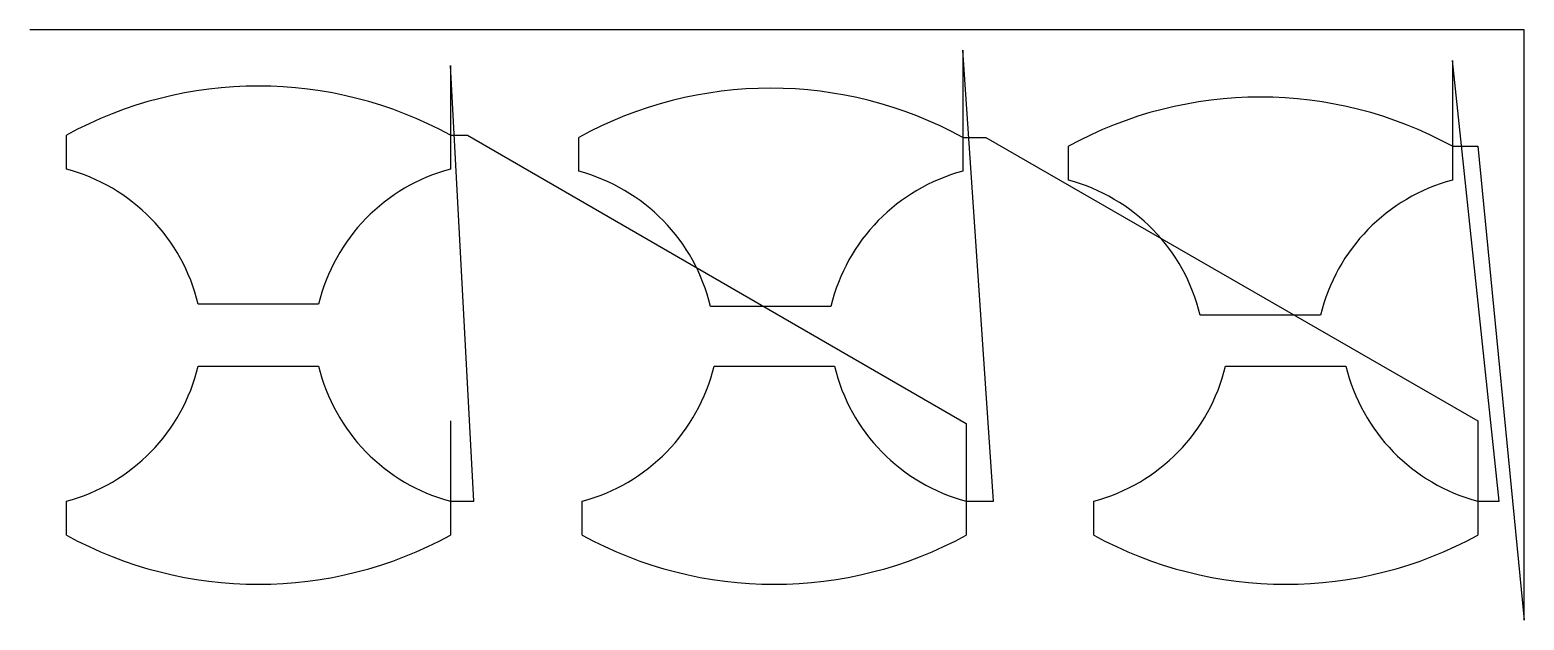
# Model space of a CAD drawing. Header units: metres. Extents: x 0 to 973, y 0 to 384.
import ezdxf

# ---------------------------------------------------------------- set-up
doc = ezdxf.new("R2010")
doc.units = ezdxf.units.M

msp = doc.modelspace()

# ---------------------------------------------------------------- linework, layer by layer
at = {"layer": 'TOOL_0'}
for p, q in [((0.996, 384.089), (-0.004, 384.089)), ((972.668, 384.089), (0.996, 384.089)), ((972.668, 1.003), (972.668, 384.089)), ((627.286, 77.375), (607.234, 370.828)), ((607.234, 370.828), (607.234, 314.128)), ((288.983, 77.374), (273.749, 360.883)), ((273.749, 360.883), (273.749, 315.513)), ((956.512, 77.376), (925.995, 364.2)), ((925.995, 364.2), (925.995, 308.34)), ((23.748, 293.49), (23.748, 315.513)), ((273.748, 315.513), (284.856, 315.513)), ((273.749, 315.513), (273.749, 293.49)), ((284.856, 315.513), (609.552, 128.017)), ((357.233, 292.105), (357.233, 314.128)), ((607.233, 314.128), (622.334, 314.128)), ((607.234, 314.128), (607.234, 292.105)), ((622.334, 314.128), (942.496, 129.675)), ((675.994, 286.317), (675.994, 308.34)), ((925.994, 308.34), (942.484, 308.34)), ((925.995, 308.34), (925.995, 286.317)), ((942.484, 308.34), (972.668, 0.003)), ((187.946, 205.533), (109.551, 205.533)), ((521.431, 204.148), (443.036, 204.148)), ((840.192, 198.36), (761.797, 198.36)), ((109.552, 165.33), (187.947, 165.331)), ((445.354, 165.331), (523.749, 165.332)), ((778.298, 165.332), (856.693, 165.333)), ((273.75, 129.673), (273.75, 77.373)), ((609.552, 128.017), (609.552, 77.374)), ((942.496, 129.675), (942.496, 77.375)), ((23.749, 55.351), (23.75, 77.373)), ((273.749, 77.374), (288.983, 77.374)), ((273.75, 77.373), (273.75, 55.35)), ((359.551, 55.352), (359.552, 77.374)), ((609.551, 77.375), (627.286, 77.375)), ((609.552, 77.374), (609.552, 55.351)), ((692.495, 55.353), (692.496, 77.375)), ((942.495, 77.376), (956.512, 77.376)), ((942.496, 77.375), (942.496, 55.352)), ((972.668, 0.003), (972.668, 1.003)), ((972.668, 1.003), (972.668, 0.003)), ((972.668, 0.003), (972.668, 1.003))]:
    msp.add_line(p, q, dxfattribs=at)
for centre, radius, start, end in [((148.748, 87.533), 260, 61.264318, 118.735682), ((482.233, 86.148), 260, 61.264318, 118.735682), ((800.994, 80.36), 260, 61.264318, 118.735682), ((-7.137, 177.533), 120, 13.493356, 75.085591), ((304.634, 177.533), 120, 104.914409, 166.506644), ((326.348, 176.148), 120, 13.493356, 75.085591), ((638.119, 176.148), 120, 104.914409, 166.506644), ((645.109, 170.36), 120, 13.493356, 75.085591), ((956.88, 170.36), 120, 104.914409, 166.506644), ((-7.135, 193.33), 120, 284.914409, 346.506532), ((304.635, 193.331), 120, 193.493356, 255.08513), ((328.667, 193.331), 120, 284.914409, 346.506532), ((640.437, 193.332), 120, 193.493356, 255.08513), ((661.611, 193.332), 120, 284.914409, 346.506532), ((973.381, 193.333), 120, 193.493356, 255.08513), ((148.75, 283.33), 260, 241.264019, 298.735682), ((484.552, 283.331), 260, 241.264019, 298.735682), ((817.496, 283.332), 260, 241.264019, 298.735682)]:
    msp.add_arc(centre, radius, start, end, dxfattribs=at)

doc.saveas('drawing.dxf')
